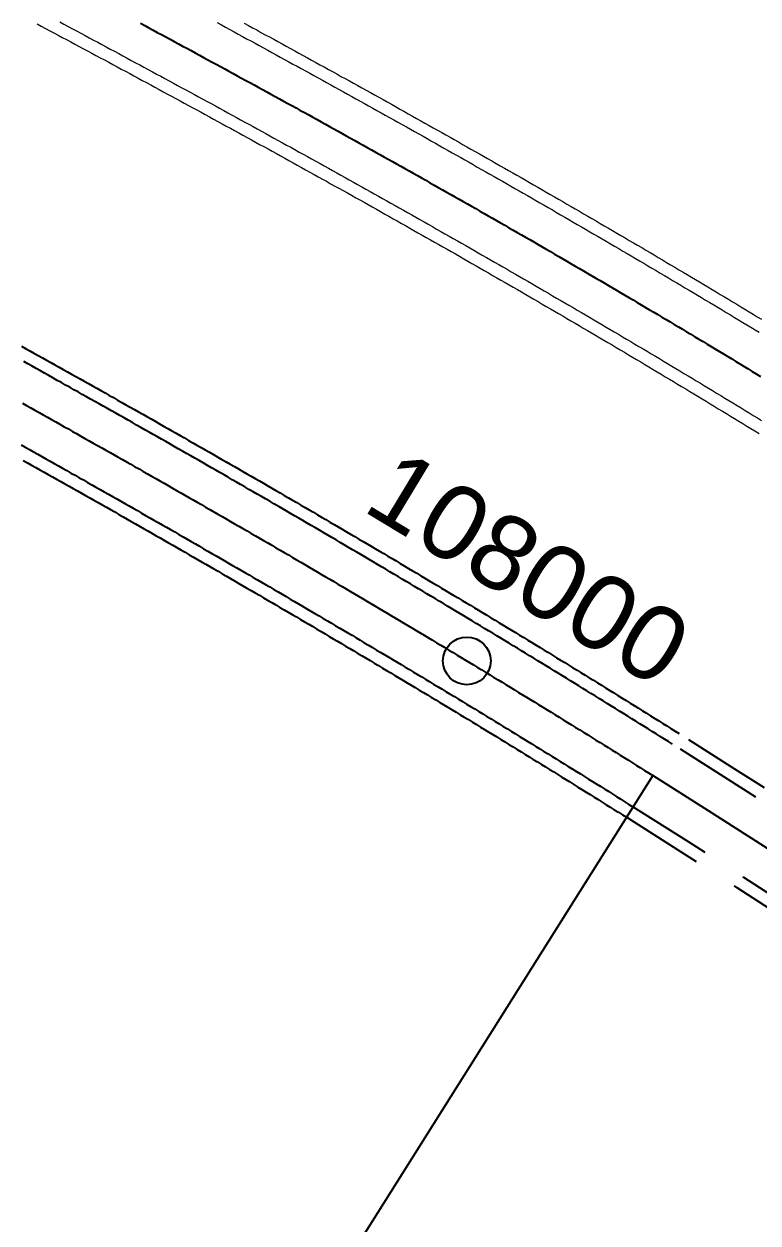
# Model space of a CAD drawing. Extents: x 2610184 to 2620710, y 1263771 to 1270672.
# Drawn here: x 2614181 to 2614257.9, y 1267237.6 to 1267363.1 of the extents above; entities that cross this region are included whole.
import ezdxf

# ---------------------------------------------------------------- set-up
doc = ezdxf.new("R2010")
doc.units = 0
doc.header["$LTSCALE"] = 5
doc.linetypes.add('DASHDOT', pattern=[10, 5, -2.5, 0, -2.5])
doc.linetypes.add('DASHEDX2', pattern=[3.75, 2.5, -1.25])
doc.layers.get('0').update_dxf_attribs({"color": 1, "linetype": 'CONTINUOUS'})
for name, color, linetype in [('Grundriss_16', 7, 'CONTINUOUS'), ('Grundriss_26', 7, 'CONTINUOUS'), ('TunnelachseOst', 3, 'CONTINUOUS'), ('TunnelacsheWest', 3, 'CONTINUOUS')]:
    doc.layers.add(name, color=color, linetype=linetype)
doc.styles.add('ARIAL', font='arial.ttf')

# ---------------------------------------------------------------- blocks, each defined once
blk = doc.blocks.new('CDWK_PTTYP10')
at = {"color": 0, "lineweight": -2}
blk.add_circle((0, 0), 0.5, dxfattribs=at)

msp = doc.modelspace()

# ---------------------------------------------------------------- linework, layer by layer
at = {"layer": 'Grundriss_16', "color": 30, "linetype": 'Continuous', "lineweight": -3}
msp.add_line((2614246.85, 1267284.42), (2614125.59, 1267091.66), dxfattribs=at)
at = {"layer": 'Grundriss_16', "color": 1, "linetype": 'DASHEDX2', "lineweight": -3, "ltscale": 0.75}
for points in [[(2614180.77, 1267329.37), (2614181.21, 1267329.12), (2614181.65, 1267328.88), (2614182.09, 1267328.63), (2614182.53, 1267328.39), (2614182.97, 1267328.14), (2614183.4, 1267327.9), (2614183.84, 1267327.65), (2614184.28, 1267327.41), (2614184.72, 1267327.16), (2614185.16, 1267326.92), (2614185.6, 1267326.67), (2614186.03, 1267326.43), (2614186.47, 1267326.18), (2614186.91, 1267325.94), (2614187.35, 1267325.69), (2614187.79, 1267325.44), (2614188.22, 1267325.2), (2614188.66, 1267324.95), (2614189.1, 1267324.71), (2614189.54, 1267324.46), (2614189.97, 1267324.21), (2614190.41, 1267323.97), (2614190.85, 1267323.72), (2614191.29, 1267323.47), (2614191.72, 1267323.22), (2614192.16, 1267322.98), (2614192.6, 1267322.73), (2614193.03, 1267322.48), (2614193.47, 1267322.23), (2614193.91, 1267321.99), (2614194.34, 1267321.74), (2614194.78, 1267321.49), (2614195.22, 1267321.24), (2614195.65, 1267320.99), (2614196.09, 1267320.75), (2614196.53, 1267320.5), (2614196.96, 1267320.25), (2614197.4, 1267320), (2614197.84, 1267319.75), (2614198.27, 1267319.5), (2614198.71, 1267319.25), (2614199.15, 1267319), (2614199.58, 1267318.75), (2614200.02, 1267318.5), (2614200.45, 1267318.25), (2614200.89, 1267318), (2614201.33, 1267317.75), (2614201.76, 1267317.5), (2614202.2, 1267317.25), (2614202.63, 1267317), (2614203.07, 1267316.75), (2614203.5, 1267316.5), (2614203.94, 1267316.25), (2614204.37, 1267316), (2614204.81, 1267315.75), (2614205.24, 1267315.5), (2614205.68, 1267315.25), (2614206.11, 1267315), (2614206.55, 1267314.74), (2614206.98, 1267314.49), (2614207.42, 1267314.24), (2614207.85, 1267313.99), (2614208.29, 1267313.74), (2614208.72, 1267313.48), (2614209.16, 1267313.23), (2614209.59, 1267312.98), (2614210.02, 1267312.73), (2614210.46, 1267312.47), (2614210.89, 1267312.22), (2614211.33, 1267311.97), (2614211.76, 1267311.71), (2614212.19, 1267311.46), (2614212.63, 1267311.21), (2614213.06, 1267310.95), (2614213.5, 1267310.7), (2614213.93, 1267310.44), (2614214.36, 1267310.19), (2614214.8, 1267309.93), (2614215.23, 1267309.68), (2614215.66, 1267309.43), (2614216.1, 1267309.17), (2614216.53, 1267308.92), (2614216.96, 1267308.66), (2614217.39, 1267308.41), (2614217.83, 1267308.15), (2614218.26, 1267307.89), (2614218.69, 1267307.64), (2614219.13, 1267307.38), (2614219.56, 1267307.13), (2614219.99, 1267306.87), (2614220.42, 1267306.61), (2614220.85, 1267306.36), (2614221.29, 1267306.1), (2614221.72, 1267305.84), (2614222.15, 1267305.59), (2614222.58, 1267305.33), (2614223.01, 1267305.07), (2614223.45, 1267304.81), (2614223.88, 1267304.56), (2614224.31, 1267304.3), (2614224.74, 1267304.04), (2614225.17, 1267303.78), (2614225.6, 1267303.52), (2614226.03, 1267303.27), (2614226.47, 1267303.01), (2614226.9, 1267302.75), (2614227.33, 1267302.49), (2614227.76, 1267302.23), (2614228.19, 1267301.97), (2614228.62, 1267301.71), (2614229.05, 1267301.45), (2614229.48, 1267301.19), (2614229.91, 1267300.93), (2614230.34, 1267300.67), (2614230.77, 1267300.41), (2614231.2, 1267300.15), (2614231.63, 1267299.89), (2614232.06, 1267299.63), (2614232.49, 1267299.37), (2614232.92, 1267299.11), (2614233.35, 1267298.85), (2614233.78, 1267298.59), (2614234.21, 1267298.33), (2614234.64, 1267298.06), (2614235.07, 1267297.8), (2614235.5, 1267297.54), (2614235.93, 1267297.28), (2614236.36, 1267297.02), (2614236.78, 1267296.75), (2614237.21, 1267296.49), (2614237.64, 1267296.23), (2614238.07, 1267295.97), (2614238.5, 1267295.7), (2614238.93, 1267295.44), (2614239.35, 1267295.18), (2614239.78, 1267294.91), (2614240.21, 1267294.65), (2614240.64, 1267294.38), (2614241.07, 1267294.12), (2614241.49, 1267293.86), (2614241.92, 1267293.59), (2614242.35, 1267293.33), (2614242.78, 1267293.06), (2614243.2, 1267292.8), (2614243.63, 1267292.53), (2614244.06, 1267292.27), (2614244.49, 1267292), (2614244.91, 1267291.73), (2614245.34, 1267291.47), (2614245.77, 1267291.2), (2614246.19, 1267290.94), (2614246.62, 1267290.67), (2614247.05, 1267290.4), (2614247.47, 1267290.14), (2614247.9, 1267289.87), (2614248.32, 1267289.6), (2614248.75, 1267289.33), (2614249.18, 1267289.07), (2614249.6, 1267288.8, -0.045988), (2614425.25, 1267154.31)], [(2614424.37, 1267153.36, 0.045988), (2614248.91, 1267287.7), (2614248.49, 1267287.97), (2614248.06, 1267288.23), (2614247.63, 1267288.5), (2614247.21, 1267288.77), (2614246.78, 1267289.03), (2614246.36, 1267289.3), (2614245.93, 1267289.57), (2614245.5, 1267289.83), (2614245.08, 1267290.1), (2614244.65, 1267290.36), (2614244.23, 1267290.63), (2614243.8, 1267290.9), (2614243.37, 1267291.16), (2614242.95, 1267291.43), (2614242.52, 1267291.69), (2614242.09, 1267291.96), (2614241.67, 1267292.22), (2614241.24, 1267292.49), (2614240.81, 1267292.75), (2614240.38, 1267293.01), (2614239.96, 1267293.28), (2614239.53, 1267293.54), (2614239.1, 1267293.8), (2614238.67, 1267294.07), (2614238.25, 1267294.33), (2614237.82, 1267294.59), (2614237.39, 1267294.86), (2614236.96, 1267295.12), (2614236.53, 1267295.38), (2614236.11, 1267295.65), (2614235.68, 1267295.91), (2614235.25, 1267296.17), (2614234.82, 1267296.43), (2614234.39, 1267296.69), (2614233.96, 1267296.95), (2614233.53, 1267297.22), (2614233.1, 1267297.48), (2614232.68, 1267297.74), (2614232.25, 1267298), (2614231.82, 1267298.26), (2614231.39, 1267298.52), (2614230.96, 1267298.78), (2614230.53, 1267299.04), (2614230.1, 1267299.3), (2614229.67, 1267299.56), (2614229.24, 1267299.82), (2614228.81, 1267300.08), (2614228.38, 1267300.34), (2614227.95, 1267300.6), (2614227.52, 1267300.86), (2614227.09, 1267301.12), (2614226.66, 1267301.38), (2614226.23, 1267301.63), (2614225.8, 1267301.89), (2614225.37, 1267302.15), (2614224.94, 1267302.41), (2614224.5, 1267302.67), (2614224.07, 1267302.93), (2614223.64, 1267303.18), (2614223.21, 1267303.44), (2614222.78, 1267303.7), (2614222.35, 1267303.96), (2614221.92, 1267304.21), (2614221.49, 1267304.47), (2614221.05, 1267304.73), (2614220.62, 1267304.98), (2614220.19, 1267305.24), (2614219.76, 1267305.5), (2614219.33, 1267305.75), (2614218.9, 1267306.01), (2614218.46, 1267306.26), (2614218.03, 1267306.52), (2614217.6, 1267306.77), (2614217.17, 1267307.03), (2614216.73, 1267307.29), (2614216.3, 1267307.54), (2614215.87, 1267307.8), (2614215.44, 1267308.05), (2614215, 1267308.3), (2614214.57, 1267308.56), (2614214.14, 1267308.81), (2614213.7, 1267309.07), (2614213.27, 1267309.32), (2614212.84, 1267309.58), (2614212.41, 1267309.83), (2614211.97, 1267310.08), (2614211.54, 1267310.34), (2614211.1, 1267310.59), (2614210.67, 1267310.84), (2614210.24, 1267311.1), (2614209.8, 1267311.35), (2614209.37, 1267311.6), (2614208.94, 1267311.85), (2614208.5, 1267312.11), (2614208.07, 1267312.36), (2614207.63, 1267312.61), (2614207.2, 1267312.86), (2614206.77, 1267313.12), (2614206.33, 1267313.37), (2614205.9, 1267313.62), (2614205.46, 1267313.87), (2614205.03, 1267314.12), (2614204.59, 1267314.37), (2614204.16, 1267314.62), (2614203.72, 1267314.87), (2614203.29, 1267315.13), (2614202.85, 1267315.38), (2614202.42, 1267315.63), (2614201.98, 1267315.88), (2614201.55, 1267316.13), (2614201.11, 1267316.38), (2614200.68, 1267316.63), (2614200.24, 1267316.88), (2614199.81, 1267317.13), (2614199.37, 1267317.38), (2614198.94, 1267317.63), (2614198.5, 1267317.87), (2614198.06, 1267318.12), (2614197.63, 1267318.37), (2614197.19, 1267318.62), (2614196.76, 1267318.87), (2614196.32, 1267319.12), (2614195.88, 1267319.37), (2614195.45, 1267319.62), (2614195.01, 1267319.86), (2614194.58, 1267320.11), (2614194.14, 1267320.36), (2614193.7, 1267320.61), (2614193.27, 1267320.86), (2614192.83, 1267321.1), (2614192.39, 1267321.35), (2614191.96, 1267321.6), (2614191.52, 1267321.85), (2614191.08, 1267322.09), (2614190.65, 1267322.34), (2614190.21, 1267322.59), (2614189.77, 1267322.83), (2614189.33, 1267323.08), (2614188.9, 1267323.33), (2614188.46, 1267323.57), (2614188.02, 1267323.82), (2614187.59, 1267324.07), (2614187.15, 1267324.31), (2614186.71, 1267324.56), (2614186.27, 1267324.8), (2614185.84, 1267325.05), (2614185.4, 1267325.29), (2614184.96, 1267325.54), (2614184.52, 1267325.78), (2614184.08, 1267326.03), (2614183.65, 1267326.27), (2614183.21, 1267326.52), (2614182.77, 1267326.76), (2614182.33, 1267327.01), (2614181.89, 1267327.25), (2614181.46, 1267327.5), (2614181.02, 1267327.74)], [(2614180.74, 1267319.02), (2614181.17, 1267318.78), (2614181.61, 1267318.53), (2614182.04, 1267318.29), (2614182.48, 1267318.04), (2614182.91, 1267317.8), (2614183.35, 1267317.56), (2614183.79, 1267317.31), (2614184.22, 1267317.07), (2614184.66, 1267316.82), (2614185.09, 1267316.57), (2614185.53, 1267316.33), (2614185.96, 1267316.08), (2614186.4, 1267315.84), (2614186.83, 1267315.59), (2614187.27, 1267315.35), (2614187.7, 1267315.1), (2614188.14, 1267314.85), (2614188.57, 1267314.61), (2614189.01, 1267314.36), (2614189.44, 1267314.12), (2614189.88, 1267313.87), (2614190.31, 1267313.62), (2614190.75, 1267313.38), (2614191.18, 1267313.13), (2614191.61, 1267312.88), (2614192.05, 1267312.63), (2614192.48, 1267312.39), (2614192.92, 1267312.14), (2614193.35, 1267311.89), (2614193.78, 1267311.64), (2614194.22, 1267311.4), (2614194.65, 1267311.15), (2614195.09, 1267310.9), (2614195.52, 1267310.65), (2614195.95, 1267310.4), (2614196.39, 1267310.15), (2614196.82, 1267309.91), (2614197.25, 1267309.66), (2614197.69, 1267309.41), (2614198.12, 1267309.16), (2614198.55, 1267308.91), (2614198.99, 1267308.66), (2614199.42, 1267308.41), (2614199.85, 1267308.16), (2614200.28, 1267307.91), (2614200.72, 1267307.66), (2614201.15, 1267307.41), (2614201.58, 1267307.16), (2614202.01, 1267306.91), (2614202.45, 1267306.66), (2614202.88, 1267306.41), (2614203.31, 1267306.16), (2614203.74, 1267305.91), (2614204.17, 1267305.66), (2614204.61, 1267305.41), (2614205.04, 1267305.16), (2614205.47, 1267304.9), (2614205.9, 1267304.65), (2614206.33, 1267304.4), (2614206.76, 1267304.15), (2614207.2, 1267303.9), (2614207.63, 1267303.65), (2614208.06, 1267303.39), (2614208.49, 1267303.14), (2614208.92, 1267302.89), (2614209.35, 1267302.64), (2614209.78, 1267302.38), (2614210.21, 1267302.13), (2614210.64, 1267301.88), (2614211.07, 1267301.62), (2614211.5, 1267301.37), (2614211.94, 1267301.12), (2614212.37, 1267300.86), (2614212.8, 1267300.61), (2614213.23, 1267300.36), (2614213.66, 1267300.1), (2614214.09, 1267299.85), (2614214.52, 1267299.59), (2614214.95, 1267299.34), (2614215.38, 1267299.09), (2614215.8, 1267298.83), (2614216.23, 1267298.58), (2614216.66, 1267298.32), (2614217.09, 1267298.07), (2614217.52, 1267297.81), (2614217.95, 1267297.55), (2614218.38, 1267297.3), (2614218.81, 1267297.04), (2614219.24, 1267296.79), (2614219.67, 1267296.53), (2614220.1, 1267296.27), (2614220.52, 1267296.02), (2614220.95, 1267295.76), (2614221.38, 1267295.5), (2614221.81, 1267295.25), (2614222.24, 1267294.99), (2614222.67, 1267294.73), (2614223.09, 1267294.48), (2614223.52, 1267294.22), (2614223.95, 1267293.96), (2614224.38, 1267293.7), (2614224.8, 1267293.45), (2614225.23, 1267293.19), (2614225.66, 1267292.93), (2614226.09, 1267292.67), (2614226.51, 1267292.41), (2614226.94, 1267292.15), (2614227.37, 1267291.89), (2614227.79, 1267291.64), (2614228.22, 1267291.38), (2614228.65, 1267291.12), (2614229.07, 1267290.86), (2614229.5, 1267290.6), (2614229.93, 1267290.34), (2614230.35, 1267290.08), (2614230.78, 1267289.82), (2614231.21, 1267289.56), (2614231.63, 1267289.3), (2614232.06, 1267289.04), (2614232.48, 1267288.78), (2614232.91, 1267288.51), (2614233.33, 1267288.25), (2614233.76, 1267287.99), (2614234.19, 1267287.73), (2614234.61, 1267287.47), (2614235.04, 1267287.21), (2614235.46, 1267286.94), (2614235.89, 1267286.68), (2614236.31, 1267286.42), (2614236.74, 1267286.16), (2614237.16, 1267285.9), (2614237.58, 1267285.63), (2614238.01, 1267285.37), (2614238.43, 1267285.11), (2614238.86, 1267284.84), (2614239.28, 1267284.58), (2614239.71, 1267284.32), (2614240.13, 1267284.05), (2614240.55, 1267283.79), (2614240.98, 1267283.52), (2614241.4, 1267283.26), (2614241.82, 1267282.99), (2614242.25, 1267282.73), (2614242.67, 1267282.47), (2614243.09, 1267282.2), (2614243.52, 1267281.94), (2614243.94, 1267281.67), (2614244.36, 1267281.4), (2614244.78, 1267281.14, -0.045988), (2614419.12, 1267147.66)], [(2614180.97, 1267317.4), (2614181.41, 1267317.16), (2614181.84, 1267316.91), (2614182.28, 1267316.67), (2614182.71, 1267316.42), (2614183.15, 1267316.18), (2614183.58, 1267315.93), (2614184.02, 1267315.69), (2614184.45, 1267315.44), (2614184.89, 1267315.2), (2614185.32, 1267314.95), (2614185.76, 1267314.71), (2614186.19, 1267314.46), (2614186.63, 1267314.22), (2614187.06, 1267313.97), (2614187.5, 1267313.72), (2614187.93, 1267313.48), (2614188.37, 1267313.23), (2614188.8, 1267312.98), (2614189.24, 1267312.74), (2614189.67, 1267312.49), (2614190.1, 1267312.25), (2614190.54, 1267312), (2614190.97, 1267311.75), (2614191.41, 1267311.5), (2614191.84, 1267311.26), (2614192.27, 1267311.01), (2614192.71, 1267310.76), (2614193.14, 1267310.51), (2614193.57, 1267310.27), (2614194.01, 1267310.02), (2614194.44, 1267309.77), (2614194.87, 1267309.52), (2614195.31, 1267309.28), (2614195.74, 1267309.03), (2614196.17, 1267308.78), (2614196.61, 1267308.53), (2614197.04, 1267308.28), (2614197.47, 1267308.03), (2614197.9, 1267307.78), (2614198.34, 1267307.53), (2614198.77, 1267307.28), (2614199.2, 1267307.04), (2614199.63, 1267306.79), (2614200.07, 1267306.54), (2614200.5, 1267306.29), (2614200.93, 1267306.04), (2614201.36, 1267305.79), (2614201.79, 1267305.54), (2614202.23, 1267305.29), (2614202.66, 1267305.04), (2614203.09, 1267304.79), (2614203.52, 1267304.53), (2614203.95, 1267304.28), (2614204.38, 1267304.03), (2614204.82, 1267303.78), (2614205.25, 1267303.53), (2614205.68, 1267303.28), (2614206.11, 1267303.03), (2614206.54, 1267302.78), (2614206.97, 1267302.52), (2614207.4, 1267302.27), (2614207.83, 1267302.02), (2614208.26, 1267301.77), (2614208.69, 1267301.52), (2614209.12, 1267301.26), (2614209.55, 1267301.01), (2614209.99, 1267300.76), (2614210.42, 1267300.5), (2614210.85, 1267300.25), (2614211.28, 1267300), (2614211.71, 1267299.74), (2614212.14, 1267299.49), (2614212.56, 1267299.24), (2614212.99, 1267298.98), (2614213.42, 1267298.73), (2614213.85, 1267298.48), (2614214.28, 1267298.22), (2614214.71, 1267297.97), (2614215.14, 1267297.71), (2614215.57, 1267297.46), (2614216, 1267297.2), (2614216.43, 1267296.95), (2614216.86, 1267296.69), (2614217.29, 1267296.44), (2614217.71, 1267296.18), (2614218.14, 1267295.93), (2614218.57, 1267295.67), (2614219, 1267295.41), (2614219.43, 1267295.16), (2614219.86, 1267294.9), (2614220.28, 1267294.65), (2614220.71, 1267294.39), (2614221.14, 1267294.13), (2614221.57, 1267293.88), (2614222, 1267293.62), (2614222.42, 1267293.36), (2614222.85, 1267293.11), (2614223.28, 1267292.85), (2614223.71, 1267292.59), (2614224.13, 1267292.33), (2614224.56, 1267292.07), (2614224.99, 1267291.82), (2614225.41, 1267291.56), (2614225.84, 1267291.3), (2614226.27, 1267291.04), (2614226.69, 1267290.78), (2614227.12, 1267290.52), (2614227.55, 1267290.27), (2614227.97, 1267290.01), (2614228.4, 1267289.75), (2614228.82, 1267289.49), (2614229.25, 1267289.23), (2614229.68, 1267288.97), (2614230.1, 1267288.71), (2614230.53, 1267288.45), (2614230.95, 1267288.19), (2614231.38, 1267287.93), (2614231.8, 1267287.67), (2614232.23, 1267287.41), (2614232.65, 1267287.15), (2614233.08, 1267286.88), (2614233.5, 1267286.62), (2614233.93, 1267286.36), (2614234.35, 1267286.1), (2614234.78, 1267285.84), (2614235.2, 1267285.58), (2614235.63, 1267285.31), (2614236.05, 1267285.05), (2614236.48, 1267284.79), (2614236.9, 1267284.53), (2614237.32, 1267284.26), (2614237.75, 1267284), (2614238.17, 1267283.74), (2614238.59, 1267283.48), (2614239.02, 1267283.21), (2614239.44, 1267282.95), (2614239.87, 1267282.68), (2614240.29, 1267282.42), (2614240.71, 1267282.16), (2614241.13, 1267281.89), (2614241.56, 1267281.63), (2614241.98, 1267281.36), (2614242.4, 1267281.1), (2614242.82, 1267280.83), (2614243.25, 1267280.57), (2614243.67, 1267280.3), (2614244.09, 1267280.04, -0.045988), (2614418.24, 1267146.71)]]:
    msp.add_lwpolyline(points, format="xyb", dxfattribs=at)
at = {"layer": 'Grundriss_26', "color": 1, "linetype": 'DASHEDX2', "lineweight": 18, "ltscale": 0.75}
for points in [[(2614182.41, 1267363.08), (2614182.85, 1267362.85), (2614183.29, 1267362.61), (2614183.74, 1267362.38), (2614184.18, 1267362.14), (2614184.62, 1267361.91), (2614185.06, 1267361.67), (2614185.5, 1267361.44), (2614185.94, 1267361.2), (2614186.38, 1267360.96), (2614186.82, 1267360.73), (2614187.26, 1267360.49), (2614187.7, 1267360.26), (2614188.14, 1267360.02), (2614188.58, 1267359.78), (2614189.03, 1267359.55), (2614189.47, 1267359.31), (2614189.91, 1267359.07), (2614190.35, 1267358.84), (2614190.79, 1267358.6), (2614191.23, 1267358.36), (2614191.67, 1267358.13), (2614192.11, 1267357.89), (2614192.55, 1267357.65), (2614192.99, 1267357.41), (2614193.43, 1267357.18), (2614193.87, 1267356.94), (2614194.31, 1267356.7), (2614194.75, 1267356.46), (2614195.18, 1267356.22), (2614195.62, 1267355.99), (2614196.06, 1267355.75), (2614196.5, 1267355.51), (2614196.94, 1267355.27), (2614197.38, 1267355.03), (2614197.82, 1267354.79), (2614198.26, 1267354.56), (2614198.7, 1267354.32), (2614199.14, 1267354.08), (2614199.58, 1267353.84), (2614200.01, 1267353.6), (2614200.45, 1267353.36), (2614200.89, 1267353.12), (2614201.33, 1267352.88), (2614201.77, 1267352.64), (2614202.21, 1267352.4), (2614202.65, 1267352.16), (2614203.08, 1267351.92), (2614203.52, 1267351.68), (2614203.96, 1267351.44), (2614204.4, 1267351.2), (2614204.84, 1267350.96), (2614205.27, 1267350.72), (2614205.71, 1267350.48), (2614206.15, 1267350.24), (2614206.59, 1267350), (2614207.02, 1267349.76), (2614207.46, 1267349.51), (2614207.9, 1267349.27), (2614208.34, 1267349.03), (2614208.77, 1267348.79), (2614209.21, 1267348.55), (2614209.65, 1267348.31), (2614210.09, 1267348.06), (2614210.52, 1267347.82), (2614210.96, 1267347.58), (2614211.4, 1267347.34), (2614211.83, 1267347.09), (2614212.27, 1267346.85), (2614212.7, 1267346.61), (2614213.14, 1267346.36), (2614213.58, 1267346.12), (2614214.01, 1267345.88), (2614214.45, 1267345.64), (2614214.89, 1267345.39), (2614215.32, 1267345.15), (2614215.76, 1267344.9), (2614216.19, 1267344.66), (2614216.63, 1267344.42), (2614217.06, 1267344.17), (2614217.5, 1267343.93), (2614217.94, 1267343.68), (2614218.37, 1267343.44), (2614218.81, 1267343.19), (2614219.24, 1267342.95), (2614219.68, 1267342.7), (2614220.11, 1267342.46), (2614220.55, 1267342.21), (2614220.98, 1267341.97), (2614221.42, 1267341.72), (2614221.85, 1267341.47), (2614222.28, 1267341.23), (2614222.72, 1267340.98), (2614223.15, 1267340.74), (2614223.59, 1267340.49), (2614224.02, 1267340.24), (2614224.46, 1267340), (2614224.89, 1267339.75), (2614225.32, 1267339.5), (2614225.76, 1267339.25), (2614226.19, 1267339.01), (2614226.62, 1267338.76), (2614227.06, 1267338.51), (2614227.49, 1267338.26), (2614227.92, 1267338.02), (2614228.36, 1267337.77), (2614228.79, 1267337.52), (2614229.22, 1267337.27), (2614229.66, 1267337.02), (2614230.09, 1267336.77), (2614230.52, 1267336.52), (2614230.95, 1267336.27), (2614231.39, 1267336.02), (2614231.82, 1267335.78), (2614232.25, 1267335.53), (2614232.68, 1267335.28), (2614233.11, 1267335.03), (2614233.55, 1267334.78), (2614233.98, 1267334.52), (2614234.41, 1267334.27), (2614234.84, 1267334.02), (2614235.27, 1267333.77), (2614235.7, 1267333.52), (2614236.13, 1267333.27), (2614236.57, 1267333.02), (2614237, 1267332.77), (2614237.43, 1267332.52), (2614237.86, 1267332.26), (2614238.29, 1267332.01), (2614238.72, 1267331.76), (2614239.15, 1267331.51), (2614239.58, 1267331.25), (2614240.01, 1267331), (2614240.44, 1267330.75), (2614240.87, 1267330.5), (2614241.3, 1267330.24), (2614241.73, 1267329.99), (2614242.16, 1267329.73), (2614242.59, 1267329.48), (2614243.02, 1267329.23), (2614243.45, 1267328.97), (2614243.88, 1267328.72), (2614244.31, 1267328.46), (2614244.73, 1267328.21), (2614245.16, 1267327.95), (2614245.59, 1267327.7), (2614246.02, 1267327.44), (2614246.45, 1267327.19), (2614246.88, 1267326.93), (2614247.31, 1267326.68), (2614247.73, 1267326.42), (2614248.16, 1267326.16), (2614248.59, 1267325.91), (2614249.02, 1267325.65), (2614249.44, 1267325.39), (2614249.87, 1267325.14), (2614250.3, 1267324.88), (2614250.73, 1267324.62), (2614251.15, 1267324.36), (2614251.58, 1267324.11), (2614252.01, 1267323.85), (2614252.43, 1267323.59), (2614252.86, 1267323.33), (2614253.29, 1267323.07), (2614253.71, 1267322.81), (2614254.14, 1267322.56), (2614254.57, 1267322.3), (2614254.99, 1267322.04), (2614255.42, 1267321.78), (2614255.84, 1267321.52), (2614256.27, 1267321.26), (2614256.69, 1267321), (2614257.12, 1267320.74), (2614257.54, 1267320.48), (2614257.97, 1267320.22)], [(2614184.79, 1267363.29), (2614185.23, 1267363.05), (2614185.67, 1267362.82), (2614186.11, 1267362.58), (2614186.55, 1267362.35), (2614187, 1267362.11), (2614187.44, 1267361.87), (2614187.88, 1267361.64), (2614188.32, 1267361.4), (2614188.76, 1267361.16), (2614189.2, 1267360.93), (2614189.64, 1267360.69), (2614190.08, 1267360.45), (2614190.52, 1267360.22), (2614190.96, 1267359.98), (2614191.4, 1267359.74), (2614191.84, 1267359.51), (2614192.28, 1267359.27), (2614192.72, 1267359.03), (2614193.16, 1267358.79), (2614193.6, 1267358.56), (2614194.04, 1267358.32), (2614194.48, 1267358.08), (2614194.92, 1267357.84), (2614195.36, 1267357.61), (2614195.8, 1267357.37), (2614196.24, 1267357.13), (2614196.68, 1267356.89), (2614197.12, 1267356.65), (2614197.56, 1267356.41), (2614198, 1267356.18), (2614198.44, 1267355.94), (2614198.88, 1267355.7), (2614199.32, 1267355.46), (2614199.76, 1267355.22), (2614200.2, 1267354.98), (2614200.64, 1267354.74), (2614201.08, 1267354.5), (2614201.52, 1267354.26), (2614201.95, 1267354.02), (2614202.39, 1267353.78), (2614202.83, 1267353.54), (2614203.27, 1267353.3), (2614203.71, 1267353.06), (2614204.15, 1267352.82), (2614204.59, 1267352.58), (2614205.02, 1267352.34), (2614205.46, 1267352.1), (2614205.9, 1267351.86), (2614206.34, 1267351.62), (2614206.78, 1267351.38), (2614207.21, 1267351.14), (2614207.65, 1267350.89), (2614208.09, 1267350.65), (2614208.53, 1267350.41), (2614208.97, 1267350.17), (2614209.4, 1267349.93), (2614209.84, 1267349.68), (2614210.28, 1267349.44), (2614210.72, 1267349.2), (2614211.15, 1267348.96), (2614211.59, 1267348.72), (2614212.03, 1267348.47), (2614212.46, 1267348.23), (2614212.9, 1267347.99), (2614213.34, 1267347.74), (2614213.77, 1267347.5), (2614214.21, 1267347.26), (2614214.65, 1267347.01), (2614215.08, 1267346.77), (2614215.52, 1267346.53), (2614215.96, 1267346.28), (2614216.39, 1267346.04), (2614216.83, 1267345.79), (2614217.26, 1267345.55), (2614217.7, 1267345.31), (2614218.14, 1267345.06), (2614218.57, 1267344.82), (2614219.01, 1267344.57), (2614219.44, 1267344.33), (2614219.88, 1267344.08), (2614220.31, 1267343.83), (2614220.75, 1267343.59), (2614221.19, 1267343.34), (2614221.62, 1267343.1), (2614222.06, 1267342.85), (2614222.49, 1267342.61), (2614222.93, 1267342.36), (2614223.36, 1267342.11), (2614223.79, 1267341.87), (2614224.23, 1267341.62), (2614224.66, 1267341.37), (2614225.1, 1267341.13), (2614225.53, 1267340.88), (2614225.97, 1267340.63), (2614226.4, 1267340.38), (2614226.83, 1267340.14), (2614227.27, 1267339.89), (2614227.7, 1267339.64), (2614228.14, 1267339.39), (2614228.57, 1267339.14), (2614229, 1267338.89), (2614229.44, 1267338.65), (2614229.87, 1267338.4), (2614230.3, 1267338.15), (2614230.74, 1267337.9), (2614231.17, 1267337.65), (2614231.6, 1267337.4), (2614232.04, 1267337.15), (2614232.47, 1267336.9), (2614232.9, 1267336.65), (2614233.33, 1267336.4), (2614233.77, 1267336.15), (2614234.2, 1267335.9), (2614234.63, 1267335.65), (2614235.06, 1267335.4), (2614235.49, 1267335.15), (2614235.93, 1267334.9), (2614236.36, 1267334.64), (2614236.79, 1267334.39), (2614237.22, 1267334.14), (2614237.65, 1267333.89), (2614238.08, 1267333.64), (2614238.51, 1267333.39), (2614238.95, 1267333.13), (2614239.38, 1267332.88), (2614239.81, 1267332.63), (2614240.24, 1267332.38), (2614240.67, 1267332.12), (2614241.1, 1267331.87), (2614241.53, 1267331.62), (2614241.96, 1267331.36), (2614242.39, 1267331.11), (2614242.82, 1267330.85), (2614243.25, 1267330.6), (2614243.68, 1267330.35), (2614244.11, 1267330.09), (2614244.54, 1267329.84), (2614244.97, 1267329.58), (2614245.4, 1267329.33), (2614245.83, 1267329.07), (2614246.26, 1267328.82), (2614246.69, 1267328.56), (2614247.12, 1267328.3), (2614247.54, 1267328.05), (2614247.97, 1267327.79), (2614248.4, 1267327.54), (2614248.83, 1267327.28), (2614249.26, 1267327.02), (2614249.69, 1267326.76), (2614250.11, 1267326.51), (2614250.54, 1267326.25), (2614250.97, 1267325.99), (2614251.4, 1267325.73), (2614251.83, 1267325.48), (2614252.25, 1267325.22), (2614252.68, 1267324.96), (2614253.11, 1267324.7), (2614253.53, 1267324.44), (2614253.96, 1267324.18), (2614254.39, 1267323.93), (2614254.82, 1267323.67), (2614255.24, 1267323.41), (2614255.67, 1267323.15), (2614256.09, 1267322.89), (2614256.52, 1267322.63), (2614256.95, 1267322.37), (2614257.37, 1267322.11), (2614257.8, 1267321.85), (2614258.22, 1267321.58)], [(2614201.26, 1267363.22), (2614201.7, 1267362.99), (2614202.14, 1267362.75), (2614202.58, 1267362.51), (2614203.03, 1267362.27), (2614203.47, 1267362.03), (2614203.91, 1267361.78), (2614204.35, 1267361.54), (2614204.79, 1267361.3), (2614205.23, 1267361.06), (2614205.67, 1267360.82), (2614206.11, 1267360.58), (2614206.55, 1267360.34), (2614206.99, 1267360.1), (2614207.43, 1267359.86), (2614207.87, 1267359.62), (2614208.31, 1267359.37), (2614208.75, 1267359.13), (2614209.19, 1267358.89), (2614209.63, 1267358.65), (2614210.07, 1267358.41), (2614210.51, 1267358.17), (2614210.95, 1267357.92), (2614211.39, 1267357.68), (2614211.83, 1267357.44), (2614212.27, 1267357.19), (2614212.71, 1267356.95), (2614213.15, 1267356.71), (2614213.59, 1267356.47), (2614214.03, 1267356.22), (2614214.47, 1267355.98), (2614214.91, 1267355.74), (2614215.35, 1267355.49), (2614215.79, 1267355.25), (2614216.23, 1267355), (2614216.67, 1267354.76), (2614217.11, 1267354.52), (2614217.55, 1267354.27), (2614217.99, 1267354.03), (2614218.42, 1267353.78), (2614218.86, 1267353.54), (2614219.3, 1267353.29), (2614219.74, 1267353.05), (2614220.18, 1267352.8), (2614220.62, 1267352.56), (2614221.06, 1267352.31), (2614221.49, 1267352.06), (2614221.93, 1267351.82), (2614222.37, 1267351.57), (2614222.81, 1267351.33), (2614223.25, 1267351.08), (2614223.68, 1267350.83), (2614224.12, 1267350.59), (2614224.56, 1267350.34), (2614225, 1267350.09), (2614225.43, 1267349.84), (2614225.87, 1267349.6), (2614226.31, 1267349.35), (2614226.75, 1267349.1), (2614227.18, 1267348.85), (2614227.62, 1267348.61), (2614228.06, 1267348.36), (2614228.49, 1267348.11), (2614228.93, 1267347.86), (2614229.37, 1267347.61), (2614229.8, 1267347.36), (2614230.24, 1267347.11), (2614230.68, 1267346.87), (2614231.11, 1267346.62), (2614231.55, 1267346.37), (2614231.99, 1267346.12), (2614232.42, 1267345.87), (2614232.86, 1267345.62), (2614233.29, 1267345.37), (2614233.73, 1267345.12), (2614234.17, 1267344.87), (2614234.6, 1267344.62), (2614235.04, 1267344.37), (2614235.47, 1267344.11), (2614235.91, 1267343.86), (2614236.34, 1267343.61), (2614236.78, 1267343.36), (2614237.21, 1267343.11), (2614237.65, 1267342.86), (2614238.08, 1267342.6), (2614238.52, 1267342.35), (2614238.95, 1267342.1), (2614239.39, 1267341.85), (2614239.82, 1267341.59), (2614240.26, 1267341.34), (2614240.69, 1267341.09), (2614241.13, 1267340.84), (2614241.56, 1267340.58), (2614241.99, 1267340.33), (2614242.43, 1267340.07), (2614242.86, 1267339.82), (2614243.3, 1267339.57), (2614243.73, 1267339.31), (2614244.16, 1267339.06), (2614244.6, 1267338.8), (2614245.03, 1267338.55), (2614245.46, 1267338.29), (2614245.9, 1267338.04), (2614246.33, 1267337.78), (2614246.76, 1267337.53), (2614247.2, 1267337.27), (2614247.63, 1267337.01), (2614248.06, 1267336.76), (2614248.49, 1267336.5), (2614248.93, 1267336.24), (2614249.36, 1267335.99), (2614249.79, 1267335.73), (2614250.22, 1267335.47), (2614250.65, 1267335.22), (2614251.09, 1267334.96), (2614251.52, 1267334.7), (2614251.95, 1267334.44), (2614252.38, 1267334.18), (2614252.81, 1267333.93), (2614253.24, 1267333.67), (2614253.68, 1267333.41), (2614254.11, 1267333.15), (2614254.54, 1267332.89), (2614254.97, 1267332.63), (2614255.4, 1267332.37), (2614255.83, 1267332.11), (2614256.26, 1267331.85), (2614256.69, 1267331.59), (2614257.12, 1267331.33), (2614257.55, 1267331.07), (2614257.98, 1267330.81)], [(2614204.09, 1267363.17), (2614204.53, 1267362.93), (2614204.97, 1267362.69), (2614205.41, 1267362.45), (2614205.85, 1267362.2), (2614206.29, 1267361.96), (2614206.74, 1267361.72), (2614207.18, 1267361.48), (2614207.62, 1267361.24), (2614208.06, 1267361), (2614208.5, 1267360.76), (2614208.94, 1267360.51), (2614209.38, 1267360.27), (2614209.82, 1267360.03), (2614210.26, 1267359.79), (2614210.7, 1267359.55), (2614211.14, 1267359.3), (2614211.58, 1267359.06), (2614212.02, 1267358.82), (2614212.46, 1267358.58), (2614212.9, 1267358.33), (2614213.34, 1267358.09), (2614213.78, 1267357.85), (2614214.22, 1267357.6), (2614214.66, 1267357.36), (2614215.1, 1267357.12), (2614215.54, 1267356.87), (2614215.98, 1267356.63), (2614216.42, 1267356.38), (2614216.86, 1267356.14), (2614217.3, 1267355.9), (2614217.74, 1267355.65), (2614218.18, 1267355.41), (2614218.62, 1267355.16), (2614219.06, 1267354.92), (2614219.5, 1267354.67), (2614219.94, 1267354.43), (2614220.37, 1267354.18), (2614220.81, 1267353.94), (2614221.25, 1267353.69), (2614221.69, 1267353.44), (2614222.13, 1267353.2), (2614222.57, 1267352.95), (2614223.01, 1267352.7), (2614223.44, 1267352.46), (2614223.88, 1267352.21), (2614224.32, 1267351.97), (2614224.76, 1267351.72), (2614225.2, 1267351.47), (2614225.64, 1267351.22), (2614226.07, 1267350.98), (2614226.51, 1267350.73), (2614226.95, 1267350.48), (2614227.39, 1267350.23), (2614227.82, 1267349.98), (2614228.26, 1267349.74), (2614228.7, 1267349.49), (2614229.14, 1267349.24), (2614229.57, 1267348.99), (2614230.01, 1267348.74), (2614230.45, 1267348.49), (2614230.89, 1267348.24), (2614231.32, 1267347.99), (2614231.76, 1267347.75), (2614232.2, 1267347.5), (2614232.63, 1267347.25), (2614233.07, 1267347), (2614233.51, 1267346.75), (2614233.94, 1267346.49), (2614234.38, 1267346.24), (2614234.81, 1267345.99), (2614235.25, 1267345.74), (2614235.69, 1267345.49), (2614236.12, 1267345.24), (2614236.56, 1267344.99), (2614236.99, 1267344.74), (2614237.43, 1267344.49), (2614237.87, 1267344.23), (2614238.3, 1267343.98), (2614238.74, 1267343.73), (2614239.17, 1267343.48), (2614239.61, 1267343.22), (2614240.04, 1267342.97), (2614240.48, 1267342.72), (2614240.91, 1267342.47), (2614241.35, 1267342.21), (2614241.78, 1267341.96), (2614242.22, 1267341.7), (2614242.65, 1267341.45), (2614243.09, 1267341.2), (2614243.52, 1267340.94), (2614243.95, 1267340.69), (2614244.39, 1267340.43), (2614244.82, 1267340.18), (2614245.26, 1267339.92), (2614245.69, 1267339.67), (2614246.12, 1267339.41), (2614246.56, 1267339.16), (2614246.99, 1267338.9), (2614247.42, 1267338.65), (2614247.86, 1267338.39), (2614248.29, 1267338.13), (2614248.72, 1267337.88), (2614249.16, 1267337.62), (2614249.59, 1267337.36), (2614250.02, 1267337.11), (2614250.46, 1267336.85), (2614250.89, 1267336.59), (2614251.32, 1267336.33), (2614251.75, 1267336.08), (2614252.19, 1267335.82), (2614252.62, 1267335.56), (2614253.05, 1267335.3), (2614253.48, 1267335.04), (2614253.91, 1267334.78), (2614254.35, 1267334.52), (2614254.78, 1267334.26), (2614255.21, 1267334), (2614255.64, 1267333.75), (2614256.07, 1267333.49), (2614256.5, 1267333.23), (2614256.93, 1267332.96), (2614257.36, 1267332.7), (2614257.79, 1267332.44), (2614258.23, 1267332.18)]]:
    msp.add_lwpolyline(points, dxfattribs=at)
at = {"layer": 'TunnelachseOst', "linetype": 'DASHDOT', "lineweight": 25}
msp.add_lwpolyline([(2614193.24, 1267363.16), (2614193.68, 1267362.92), (2614194.12, 1267362.68), (2614194.56, 1267362.44), (2614195, 1267362.2), (2614195.45, 1267361.97), (2614195.89, 1267361.73), (2614196.33, 1267361.49), (2614196.77, 1267361.25), (2614197.21, 1267361.01), (2614197.65, 1267360.77), (2614198.09, 1267360.54), (2614198.53, 1267360.3), (2614198.97, 1267360.06), (2614199.41, 1267359.82), (2614199.85, 1267359.58), (2614200.29, 1267359.34), (2614200.73, 1267359.1), (2614201.17, 1267358.86), (2614201.61, 1267358.62), (2614202.05, 1267358.38), (2614202.49, 1267358.14), (2614202.93, 1267357.9), (2614203.37, 1267357.66), (2614203.81, 1267357.42), (2614204.25, 1267357.18), (2614204.69, 1267356.94), (2614205.13, 1267356.7), (2614205.57, 1267356.46), (2614206.01, 1267356.22), (2614206.45, 1267355.98), (2614206.89, 1267355.74), (2614207.33, 1267355.5), (2614207.77, 1267355.25), (2614208.21, 1267355.01), (2614208.65, 1267354.77), (2614209.08, 1267354.53), (2614209.52, 1267354.29), (2614209.96, 1267354.04), (2614210.4, 1267353.8), (2614210.84, 1267353.56), (2614211.28, 1267353.32), (2614211.72, 1267353.08), (2614212.16, 1267352.83), (2614212.59, 1267352.59), (2614213.03, 1267352.35), (2614213.47, 1267352.1), (2614213.91, 1267351.86), (2614214.35, 1267351.62), (2614214.78, 1267351.37), (2614215.22, 1267351.13), (2614215.66, 1267350.89), (2614216.1, 1267350.64), (2614216.54, 1267350.4), (2614216.97, 1267350.15), (2614217.41, 1267349.91), (2614217.85, 1267349.66), (2614218.29, 1267349.42), (2614218.72, 1267349.17), (2614219.16, 1267348.93), (2614219.6, 1267348.68), (2614220.03, 1267348.44), (2614220.47, 1267348.19), (2614220.91, 1267347.95), (2614221.34, 1267347.7), (2614221.78, 1267347.46), (2614222.22, 1267347.21), (2614222.65, 1267346.96), (2614223.09, 1267346.72), (2614223.53, 1267346.47), (2614223.96, 1267346.22), (2614224.4, 1267345.98), (2614224.84, 1267345.73), (2614225.27, 1267345.48), (2614225.71, 1267345.24), (2614226.14, 1267344.99), (2614226.58, 1267344.74), (2614227.01, 1267344.49), (2614227.45, 1267344.25), (2614227.89, 1267344), (2614228.32, 1267343.75), (2614228.76, 1267343.5), (2614229.19, 1267343.25), (2614229.63, 1267343), (2614230.06, 1267342.75), (2614230.5, 1267342.51), (2614230.93, 1267342.26), (2614231.37, 1267342.01), (2614231.8, 1267341.76), (2614232.23, 1267341.51), (2614232.67, 1267341.26), (2614233.1, 1267341.01), (2614233.54, 1267340.76), (2614233.97, 1267340.51), (2614234.41, 1267340.26), (2614234.84, 1267340.01), (2614235.27, 1267339.75), (2614235.71, 1267339.5), (2614236.14, 1267339.25), (2614236.57, 1267339), (2614237.01, 1267338.75), (2614237.44, 1267338.5), (2614237.87, 1267338.25), (2614238.31, 1267337.99), (2614238.74, 1267337.74), (2614239.17, 1267337.49), (2614239.61, 1267337.24), (2614240.04, 1267336.98), (2614240.47, 1267336.73), (2614240.9, 1267336.48), (2614241.34, 1267336.22), (2614241.77, 1267335.97), (2614242.2, 1267335.72), (2614242.63, 1267335.46), (2614243.07, 1267335.21), (2614243.5, 1267334.95), (2614243.93, 1267334.7), (2614244.36, 1267334.44), (2614244.79, 1267334.19), (2614245.22, 1267333.93), (2614245.65, 1267333.68), (2614246.09, 1267333.42), (2614246.52, 1267333.17), (2614246.95, 1267332.91), (2614247.38, 1267332.66), (2614247.81, 1267332.4), (2614248.24, 1267332.14), (2614248.67, 1267331.89), (2614249.1, 1267331.63), (2614249.53, 1267331.37), (2614249.96, 1267331.12), (2614250.39, 1267330.86), (2614250.82, 1267330.6), (2614251.25, 1267330.34), (2614251.68, 1267330.09), (2614252.11, 1267329.83), (2614252.54, 1267329.57), (2614252.97, 1267329.31), (2614253.4, 1267329.05), (2614253.83, 1267328.79), (2614254.26, 1267328.54), (2614254.69, 1267328.28), (2614255.11, 1267328.02), (2614255.54, 1267327.76), (2614255.97, 1267327.5), (2614256.4, 1267327.24), (2614256.83, 1267326.98), (2614257.26, 1267326.72), (2614257.68, 1267326.46), (2614258.11, 1267326.19)], dxfattribs=at)
at = {"layer": 'TunnelacsheWest', "color": 3, "linetype": 'DASHDOT', "lineweight": -3}
msp.add_lwpolyline([(2614180.88, 1267323.38), (2614181.32, 1267323.14), (2614181.75, 1267322.89), (2614182.19, 1267322.65), (2614182.63, 1267322.4), (2614183.07, 1267322.16), (2614183.5, 1267321.91), (2614183.94, 1267321.67), (2614184.38, 1267321.42), (2614184.81, 1267321.18), (2614185.25, 1267320.93), (2614185.69, 1267320.69), (2614186.12, 1267320.44), (2614186.56, 1267320.2), (2614187, 1267319.95), (2614187.43, 1267319.7), (2614187.87, 1267319.46), (2614188.3, 1267319.21), (2614188.74, 1267318.97), (2614189.18, 1267318.72), (2614189.61, 1267318.47), (2614190.05, 1267318.23), (2614190.48, 1267317.98), (2614190.92, 1267317.73), (2614191.35, 1267317.49), (2614191.79, 1267317.24), (2614192.23, 1267316.99), (2614192.66, 1267316.74), (2614193.1, 1267316.5), (2614193.53, 1267316.25), (2614193.97, 1267316), (2614194.4, 1267315.75), (2614194.84, 1267315.5), (2614195.27, 1267315.26), (2614195.71, 1267315.01), (2614196.14, 1267314.76), (2614196.58, 1267314.51), (2614197.01, 1267314.26), (2614197.45, 1267314.01), (2614197.88, 1267313.76), (2614198.31, 1267313.52), (2614198.75, 1267313.27), (2614199.18, 1267313.02), (2614199.62, 1267312.77), (2614200.05, 1267312.52), (2614200.49, 1267312.27), (2614200.92, 1267312.02), (2614201.35, 1267311.77), (2614201.79, 1267311.52), (2614202.22, 1267311.27), (2614202.65, 1267311.02), (2614203.09, 1267310.77), (2614203.52, 1267310.52), (2614203.96, 1267310.27), (2614204.39, 1267310.01), (2614204.82, 1267309.76), (2614205.26, 1267309.51), (2614205.69, 1267309.26), (2614206.12, 1267309.01), (2614206.55, 1267308.76), (2614206.99, 1267308.51), (2614207.42, 1267308.25), (2614207.85, 1267308), (2614208.29, 1267307.75), (2614208.72, 1267307.5), (2614209.15, 1267307.24), (2614209.58, 1267306.99), (2614210.02, 1267306.74), (2614210.45, 1267306.49), (2614210.88, 1267306.23), (2614211.31, 1267305.98), (2614211.74, 1267305.73), (2614212.18, 1267305.47), (2614212.61, 1267305.22), (2614213.04, 1267304.96), (2614213.47, 1267304.71), (2614213.9, 1267304.46), (2614214.33, 1267304.2), (2614214.76, 1267303.95), (2614215.2, 1267303.69), (2614215.63, 1267303.44), (2614216.06, 1267303.18), (2614216.49, 1267302.93), (2614216.92, 1267302.67), (2614217.35, 1267302.42), (2614217.78, 1267302.16), (2614218.21, 1267301.91), (2614218.64, 1267301.65), (2614219.07, 1267301.4), (2614219.5, 1267301.14), (2614219.93, 1267300.88), (2614220.36, 1267300.63), (2614220.79, 1267300.37), (2614221.22, 1267300.11), (2614221.65, 1267299.86), (2614222.08, 1267299.6), (2614222.51, 1267299.34), (2614222.94, 1267299.09), (2614223.37, 1267298.83), (2614223.8, 1267298.57), (2614224.23, 1267298.31), (2614224.66, 1267298.05), (2614225.09, 1267297.8), (2614225.52, 1267297.54), (2614225.95, 1267297.28), (2614226.38, 1267297.02), (2614226.81, 1267296.76), (2614227.24, 1267296.5), (2614227.66, 1267296.25), (2614228.09, 1267295.99), (2614228.52, 1267295.73), (2614228.95, 1267295.47), (2614229.38, 1267295.21), (2614229.81, 1267294.95), (2614230.23, 1267294.69), (2614230.66, 1267294.43), (2614231.09, 1267294.17), (2614231.52, 1267293.91), (2614231.94, 1267293.65), (2614232.37, 1267293.39), (2614232.8, 1267293.12), (2614233.23, 1267292.86), (2614233.65, 1267292.6), (2614234.08, 1267292.34), (2614234.51, 1267292.08), (2614234.94, 1267291.82), (2614235.36, 1267291.56), (2614235.79, 1267291.29), (2614236.22, 1267291.03), (2614236.64, 1267290.77), (2614237.07, 1267290.51), (2614237.49, 1267290.24), (2614237.92, 1267289.98), (2614238.35, 1267289.72), (2614238.77, 1267289.45), (2614239.2, 1267289.19), (2614239.62, 1267288.93), (2614240.05, 1267288.66), (2614240.48, 1267288.4), (2614240.9, 1267288.13), (2614241.33, 1267287.87), (2614241.75, 1267287.61), (2614242.18, 1267287.34), (2614242.6, 1267287.08), (2614243.03, 1267286.81), (2614243.45, 1267286.55), (2614243.88, 1267286.28), (2614244.3, 1267286.02), (2614244.73, 1267285.75), (2614245.15, 1267285.48), (2614245.57, 1267285.22), (2614246, 1267284.95), (2614246.42, 1267284.69), (2614246.85, 1267284.42, -0.045988), (2614421.75, 1267150.51)], format="xyb", dxfattribs=at)

# ---------------------------------------------------------------- block references
at = {"layer": 'Grundriss_16', "color": 1, "lineweight": -3, "xscale": 5, "yscale": 5}
msp.add_blockref('CDWK_PTTYP10', (2614227.39, 1267296.41), dxfattribs=at)

# ---------------------------------------------------------------- texts
at = {"layer": 'Grundriss_16', "color": 1, "lineweight": -3, "style": 'ARIAL'}
msp.add_text('108000', height=7.812, rotation=328.8554, dxfattribs=at).set_placement((2614216.28, 1267312.25))

doc.saveas('drawing.dxf')
